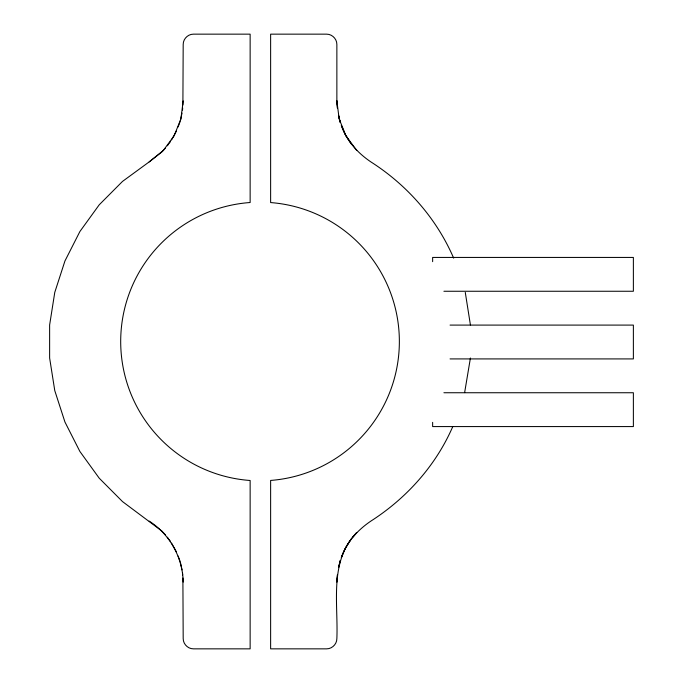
<?xml version="1.0" encoding="UTF-8"?>
<svg xmlns="http://www.w3.org/2000/svg" width="683" height="683" viewBox="0 0 683 683"><rect width="100%" height="100%" fill="white"/><g stroke="black" fill="none" stroke-linecap="round" stroke-linejoin="round"><path stroke-width="1.02" d="M182.515 110.108L182.668 108.059M182.89 104.994L183.189 44.395C183.155 38.914 187.953 34.116 193.434 34.15L250.14 34.15L250.14 202.518A139.332 139.332 0 0 0 120.695 341.5A139.332 139.332 0 0 0 250.14 480.482L250.14 648.85L193.434 648.85C187.953 648.884 183.155 644.086 183.189 638.605L182.89 578.006M183.189 100.905L180.884 118.953L174.105 135.84L163.297 150.482L149.15 161.922L122.505 181.413L99.223 204.806L79.877 231.554L64.936 260.991L54.768 292.392L49.628 324.997L49.628 358.003L54.768 390.608L64.936 422.009L79.877 451.446L99.223 478.194L122.505 501.587L161.666 530.87M470.425 358.003L464.628 392.631M180.312 121.028L182.011 113.105M338.529 567.607L340.271 560.504M338.546 567.539L340.296 560.436M178.135 126.944L179.945 122.009M341.338 557.567L345 548.919L351.113 539.194M341.363 557.499C346.537 542.208 357.696 529.999 370.903 521.078C406.487 498.266 435.797 465.652 452.701 426.755M176.573 130.837L171.518 139.947M169.213 143.413L170.366 141.68M167.326 145.778L168.59 144.207M352.991 536.966L356.757 532.518C328.89 560.965 338.341 602.935 336.864 638.605C336.898 644.086 332.1 648.884 326.619 648.85L270.63 648.85L270.63 480.431A139.332 139.332 0 0 0 399.359 341.5A139.332 139.332 0 0 0 270.63 202.569L270.63 34.15L326.619 34.15C332.1 34.116 336.898 38.914 336.864 44.395L336.864 100.905L337.453 108.23L336.864 100.836M165.431 148.143L161.931 151.874M149.15 161.922L161.666 152.13M443.907 291.257L633.372 291.257L633.372 257.431L432.638 257.431L432.638 261.657M450.054 325.091L633.372 325.091L633.372 358.916L450.054 358.916M443.907 392.742L633.372 392.742L633.372 426.576L432.638 426.576L432.638 422.35M341.363 125.501C346.537 140.792 357.696 153.001 370.903 161.922C407.17 185.067 436.608 218.543 453.666 258.14M149.15 521.078C169.802 534.302 182.779 557.576 183.189 582.095M161.931 531.126L165.431 534.857M167.326 537.222L168.59 538.793M356.757 150.482L345.948 135.84L339.169 118.953L336.864 100.905M169.213 539.587L170.366 541.32M171.518 543.053L176.573 552.163M351.113 143.806L345 134.081L341.338 125.433M178.135 556.056L179.945 560.991M338.546 115.461L340.296 122.564M338.529 115.393L340.271 122.496M180.312 561.972L182.011 569.895M465.277 292.392L470.425 324.997M182.515 572.892L182.668 574.941M337.445 574.813L336.864 582.095L337.453 574.77"/></g></svg>
